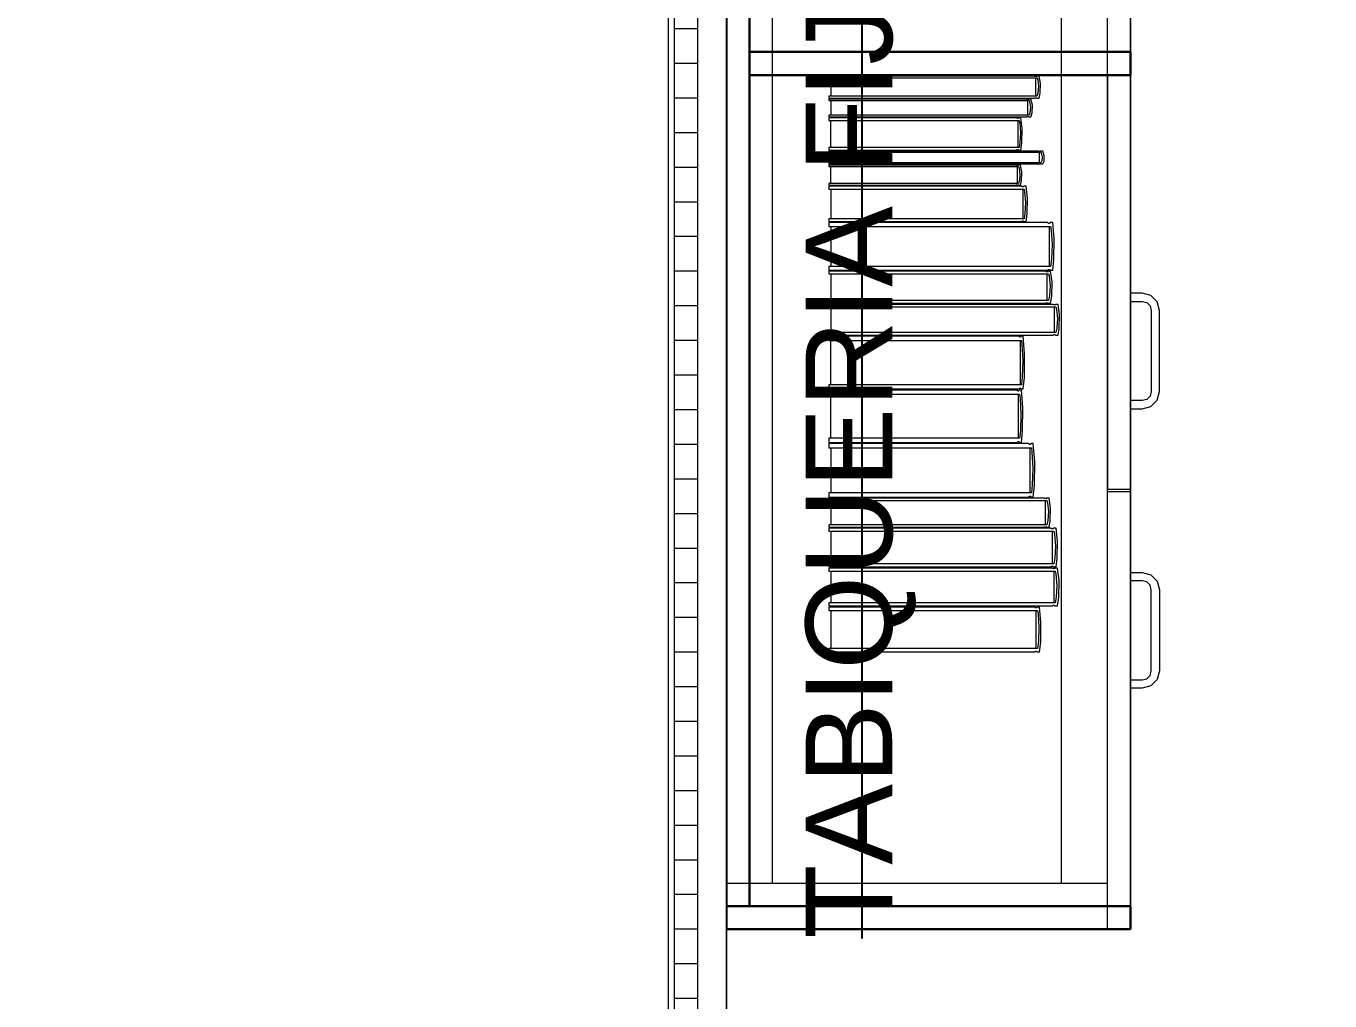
# Model space of a CAD drawing. Header units: inches. Extents: x -38 to 5698, y -33 to 92.
# Drawn here: x 316.664 to 317.793, y 32.158 to 33.002 of the extents above; entities that cross this region are included whole.
import ezdxf

# ---------------------------------------------------------------- set-up
doc = ezdxf.new("R2010")
doc.units = ezdxf.units.IN
doc.header["$MEASUREMENT"] = 0
doc.set_wipeout_variables(frame=1)
doc.linetypes.add('Wipeout_Contour', pattern=[1, 0, -1])
for name, color, linetype in [('02 _ ARQ _ ZON _ Espacio.3D', 7, 'Continuous'), ('Acabado - Muros', 7, 'Continuous'), ('Interior - Mobiliario', 7, 'Continuous'), ('Notas - Etiquetas', 251, 'Continuous')]:
    doc.layers.add(name, color=color, linetype=linetype)
doc.styles.add('Estilo_Generado_4', font='swisse.ttf')
doc.dimstyles.new('Estilo_Generado__8', dxfattribs={"dimtxt": 0.18, "dimasz": 0.0912, "dimexe": 0.18, "dimexo": 0.0625, "dimgap": 0, "dimtad": 0, "dimtih": 1, "dimtoh": 1, "dimdec": 4, "dimzin": 0, "dimdsep": 46, "dimcen": 0.09, "dimadec": 0, "dimazin": 0, "dimtfac": 1, "dimtdec": 4, "dimtmove": 0, "dimatfit": 3, "dimldrblk": 'ARROWHEAD_5', "dimfxl": 1, "dimtolj": 1, "dimtzin": 0, "dimarcsym": 0})

# ---------------------------------------------------------------- blocks, each defined once
blk = doc.blocks.new('ARROWHEAD_5')
at = {"linetype": 'Continuous', "lineweight": 0}
blk.add_hatch(color=0, dxfattribs=at).paths.add_polyline_path([(-1, 0.2679), (0, 0), (-1, -0.2679)])
at = {"color": 0, "linetype": 'Continuous', "lineweight": 0}
blk.add_line((0, 0), (-1, 0), dxfattribs=at)

msp = doc.modelspace()

# ---------------------------------------------------------------- linework, layer by layer
at = {"layer": '02 _ ARQ _ ZON _ Espacio.3D', "color": 254, "linetype": 'Continuous', "lineweight": 0, "flags": 128}
msp.add_lwpolyline([(307.57, 29.75), (307.57, 30.6), (308.07, 30.6), (308.07, 29.75), (314.5696, 29.75), (314.57, 30.6), (315.07, 30.6), (315.0696, 29.75), (317.22, 29.75), (317.22, 39.75), (315.8047, 39.75), (315.8036, 39.4), (315.07, 39.4), (315.07, 39), (314.57, 39), (314.57, 39.4), (310.7228, 39.4), (310.7234, 39.7505), (308.4643, 39.75), (308.47, 39.4), (308.07, 39.4), (308.07, 39), (307.57, 39), (307.57, 39.7505)], dxfattribs=at)
msp.add_lwpolyline([(322.07, 31), (322.07, 29.7), (328.07, 29.7), (328.07, 30.2), (328.57, 30.2), (328.57, 30.7), (328.92, 30.7), (328.92, 31.899), (330.2701, 31.899), (330.2701, 32.9963), (328.92, 32.9963), (328.9203, 36.3463), (321.57, 36.3463), (321.57, 39.4), (321.17, 39.4), (321.17, 39.75), (317.27, 39.75), (317.27, 29.75), (320.97, 29.75), (320.97, 30.2), (321.57, 30.2), (321.57, 31)], close=True, dxfattribs=at)
at = {"layer": 'Interior - Mobiliario', "color": 175, "linetype": 'Continuous', "lineweight": 13}
for p, q in [((317.29, 33.6997), (317.29, 32.2397)), ((317.6, 32.2397), (317.6, 33.6997)), ((317.5403, 32.95), (317.5398, 32.9441)), ((317.5418, 32.9439), (317.5421, 32.9524)), ((317.539, 32.9413), (317.3587, 32.9413)), ((317.3587, 32.9413), (317.3587, 32.9398)), ((317.3587, 32.9398), (317.5368, 32.9398)), ((317.53, 32.9388), (317.3587, 32.9388)), ((317.3587, 32.9388), (317.3587, 32.9376)), ((317.3587, 32.9376), (317.5321, 32.9376)), ((317.3604, 32.9376), (317.3604, 32.9249)), ((317.5301, 32.9387), (317.53, 32.9388)), ((317.5303, 32.9386), (317.5301, 32.9387)), ((317.5305, 32.9386), (317.5303, 32.9386)), ((317.5308, 32.9385), (317.5305, 32.9386)), ((317.531, 32.9385), (317.5308, 32.9385)), ((317.5313, 32.9385), (317.531, 32.9385)), ((317.5312, 32.9249), (317.5312, 32.9376)), ((317.5315, 32.9386), (317.5313, 32.9385)), ((317.5318, 32.9387), (317.5315, 32.9386)), ((317.5319, 32.9388), (317.5318, 32.9387)), ((317.5338, 32.9388), (317.5319, 32.9388)), ((317.5321, 32.9376), (317.5326, 32.9364)), ((317.535, 32.9337), (317.5338, 32.9388)), ((317.5368, 32.9398), (317.537, 32.9399)), ((317.537, 32.9399), (317.5372, 32.94)), ((317.5372, 32.94), (317.5375, 32.9401)), ((317.5375, 32.9401), (317.5377, 32.9401)), ((317.5377, 32.9401), (317.538, 32.9401)), ((317.538, 32.9401), (317.5383, 32.94)), ((317.5383, 32.94), (317.5385, 32.94)), ((317.5385, 32.94), (317.5388, 32.9398)), ((317.5388, 32.9398), (317.5389, 32.9398)), ((317.5389, 32.9398), (317.5408, 32.9398)), ((317.5398, 32.9441), (317.539, 32.9413)), ((317.5408, 32.9398), (317.5418, 32.9439)), ((317.5329, 32.9271), (317.5321, 32.9249)), ((317.5326, 32.9364), (317.5333, 32.9318)), ((317.5333, 32.9318), (317.5329, 32.9271)), ((317.5338, 32.9236), (317.5348, 32.927)), ((317.5348, 32.927), (317.535, 32.9337)), ((317.5321, 32.9249), (317.3587, 32.9249)), ((317.3587, 32.9249), (317.3587, 32.9236)), ((317.3587, 32.9236), (317.53, 32.9236)), ((317.5215, 32.9226), (317.3587, 32.9226)), ((317.3587, 32.9226), (317.3587, 32.9204)), ((317.3587, 32.9204), (317.5235, 32.9204)), ((317.3603, 32.9204), (317.3603, 32.897)), ((317.5216, 32.9225), (317.5215, 32.9226)), ((317.5218, 32.9224), (317.5216, 32.9225)), ((317.522, 32.9223), (317.5218, 32.9224)), ((317.5223, 32.9222), (317.522, 32.9223)), ((317.5225, 32.9222), (317.5223, 32.9222)), ((317.5227, 32.9222), (317.5225, 32.9222)), ((317.5226, 32.897), (317.5226, 32.9204)), ((317.523, 32.9223), (317.5227, 32.9222)), ((317.5232, 32.9225), (317.523, 32.9223)), ((317.5233, 32.9226), (317.5232, 32.9225)), ((317.5251, 32.9226), (317.5233, 32.9226)), ((317.5235, 32.9204), (317.524, 32.9183)), ((317.524, 32.9183), (317.5247, 32.9098)), ((317.5263, 32.9133), (317.5251, 32.9226)), ((317.53, 32.9236), (317.5301, 32.9237)), ((317.5301, 32.9237), (317.5303, 32.9238)), ((317.5303, 32.9238), (317.5306, 32.9239)), ((317.5306, 32.9239), (317.5308, 32.9239)), ((317.5308, 32.9239), (317.5311, 32.9239)), ((317.5311, 32.9239), (317.5314, 32.9239)), ((317.5314, 32.9239), (317.5316, 32.9238)), ((317.5316, 32.9238), (317.5318, 32.9237)), ((317.5318, 32.9237), (317.5319, 32.9236)), ((317.5319, 32.9236), (317.5338, 32.9236)), ((317.5247, 32.9098), (317.5242, 32.9012)), ((317.526, 32.9009), (317.5263, 32.9133)), ((317.5235, 32.897), (317.3587, 32.897)), ((317.3587, 32.897), (317.3587, 32.8948)), ((317.3587, 32.8948), (317.5215, 32.8948)), ((317.54, 32.8938), (317.3587, 32.8938)), ((317.3587, 32.8938), (317.3587, 32.8929)), ((317.3587, 32.8929), (317.5422, 32.8929)), ((317.3605, 32.8929), (317.3605, 32.8836)), ((317.5215, 32.8948), (317.5216, 32.8949)), ((317.5216, 32.8949), (317.5218, 32.8951)), ((317.5218, 32.8951), (317.5221, 32.8952)), ((317.5221, 32.8952), (317.5223, 32.8952)), ((317.5223, 32.8952), (317.5226, 32.8952)), ((317.5226, 32.8952), (317.5228, 32.8952)), ((317.5228, 32.8952), (317.523, 32.895)), ((317.523, 32.895), (317.5232, 32.8949)), ((317.5232, 32.8949), (317.5233, 32.8948)), ((317.5233, 32.8948), (317.5251, 32.8948)), ((317.5242, 32.9012), (317.5235, 32.897)), ((317.5251, 32.8948), (317.526, 32.9009)), ((317.5401, 32.8937), (317.54, 32.8938)), ((317.5403, 32.8937), (317.5401, 32.8937)), ((317.5406, 32.8936), (317.5403, 32.8937)), ((317.5408, 32.8936), (317.5406, 32.8936)), ((317.5411, 32.8936), (317.5408, 32.8936)), ((317.5414, 32.8936), (317.5411, 32.8936)), ((317.5413, 32.8836), (317.5413, 32.8929)), ((317.5416, 32.8936), (317.5414, 32.8936)), ((317.5419, 32.8937), (317.5416, 32.8936)), ((317.542, 32.8938), (317.5419, 32.8937)), ((317.5441, 32.8938), (317.542, 32.8938)), ((317.5422, 32.8929), (317.5427, 32.8921)), ((317.5427, 32.8921), (317.5435, 32.8887)), ((317.5453, 32.8901), (317.5441, 32.8938)), ((317.5422, 32.8836), (317.3587, 32.8836)), ((317.3587, 32.8836), (317.3587, 32.8828)), ((317.3587, 32.8828), (317.54, 32.8828)), ((317.521, 32.8818), (317.3587, 32.8818)), ((317.3587, 32.8818), (317.3587, 32.8804)), ((317.5211, 32.8817), (317.521, 32.8818)), ((317.5213, 32.8816), (317.5211, 32.8817)), ((317.5216, 32.8815), (317.5213, 32.8816)), ((317.5218, 32.8815), (317.5216, 32.8815)), ((317.522, 32.8815), (317.5218, 32.8815)), ((317.5223, 32.8815), (317.522, 32.8815)), ((317.5225, 32.8816), (317.5223, 32.8815)), ((317.5227, 32.8817), (317.5225, 32.8816)), ((317.5229, 32.8818), (317.5227, 32.8817)), ((317.5247, 32.8818), (317.5229, 32.8818)), ((317.5258, 32.876), (317.5247, 32.8818)), ((317.54, 32.8828), (317.5401, 32.8828)), ((317.5401, 32.8828), (317.5404, 32.8829)), ((317.5404, 32.8829), (317.5406, 32.8829)), ((317.5406, 32.8829), (317.5409, 32.8829)), ((317.5409, 32.8829), (317.5412, 32.8829)), ((317.5412, 32.8829), (317.5414, 32.8829)), ((317.5414, 32.8829), (317.5417, 32.8829)), ((317.5417, 32.8829), (317.5419, 32.8828)), ((317.5419, 32.8828), (317.542, 32.8828)), ((317.542, 32.8828), (317.5441, 32.8828)), ((317.5431, 32.8853), (317.5422, 32.8836)), ((317.5435, 32.8887), (317.5431, 32.8853)), ((317.5441, 32.8828), (317.5451, 32.8852)), ((317.5451, 32.8852), (317.5453, 32.8901)), ((317.3587, 32.8804), (317.523, 32.8804)), ((317.3603, 32.8804), (317.3603, 32.8658)), ((317.5222, 32.8658), (317.5222, 32.8804)), ((317.523, 32.8804), (317.5235, 32.879)), ((317.5235, 32.879), (317.5242, 32.8737)), ((317.5242, 32.8737), (317.5238, 32.8684)), ((317.5256, 32.8682), (317.5258, 32.876)), ((317.523, 32.8658), (317.3587, 32.8658)), ((317.3587, 32.8658), (317.3587, 32.8644)), ((317.3587, 32.8644), (317.521, 32.8644)), ((317.5258, 32.8634), (317.3587, 32.8634)), ((317.3587, 32.8634), (317.3587, 32.861)), ((317.3587, 32.861), (317.5278, 32.861)), ((317.3604, 32.861), (317.3604, 32.8353)), ((317.521, 32.8644), (317.5212, 32.8645)), ((317.5212, 32.8645), (317.5214, 32.8646)), ((317.5214, 32.8646), (317.5216, 32.8647)), ((317.5216, 32.8647), (317.5219, 32.8647)), ((317.5219, 32.8647), (317.5221, 32.8647)), ((317.5221, 32.8647), (317.5223, 32.8646)), ((317.5223, 32.8646), (317.5226, 32.8646)), ((317.5226, 32.8646), (317.5228, 32.8645)), ((317.5228, 32.8645), (317.5229, 32.8644)), ((317.5229, 32.8644), (317.5247, 32.8644)), ((317.5238, 32.8684), (317.523, 32.8658)), ((317.5247, 32.8644), (317.5256, 32.8682)), ((317.5259, 32.8633), (317.5258, 32.8634)), ((317.5261, 32.8631), (317.5259, 32.8633)), ((317.5263, 32.863), (317.5261, 32.8631)), ((317.5266, 32.8629), (317.5263, 32.863)), ((317.5268, 32.8629), (317.5266, 32.8629)), ((317.5271, 32.8629), (317.5268, 32.8629)), ((317.527, 32.8353), (317.527, 32.861)), ((317.5273, 32.8631), (317.5271, 32.8629)), ((317.5275, 32.8632), (317.5273, 32.8631)), ((317.5277, 32.8634), (317.5275, 32.8632)), ((317.5295, 32.8634), (317.5277, 32.8634)), ((317.5278, 32.861), (317.5283, 32.8586)), ((317.5283, 32.8586), (317.5291, 32.8493)), ((317.5307, 32.8532), (317.5295, 32.8634)), ((317.5291, 32.8493), (317.5286, 32.8399)), ((317.5305, 32.8396), (317.5307, 32.8532)), ((317.5286, 32.8399), (317.5278, 32.8353)), ((317.5295, 32.8329), (317.5305, 32.8396)), ((317.5278, 32.8353), (317.3587, 32.8353)), ((317.3587, 32.8353), (317.3587, 32.8329)), ((317.3587, 32.8329), (317.5258, 32.8329)), ((317.5484, 32.8319), (317.3587, 32.8319)), ((317.3587, 32.8319), (317.3587, 32.8286)), ((317.3587, 32.8286), (317.5507, 32.8286)), ((317.3606, 32.8286), (317.3606, 32.794)), ((317.5258, 32.8329), (317.5259, 32.833)), ((317.5259, 32.833), (317.5262, 32.8332)), ((317.5262, 32.8332), (317.5264, 32.8333)), ((317.5264, 32.8333), (317.5266, 32.8334)), ((317.5266, 32.8334), (317.5269, 32.8334)), ((317.5269, 32.8334), (317.5271, 32.8333)), ((317.5271, 32.8333), (317.5274, 32.8332)), ((317.5274, 32.8332), (317.5276, 32.833)), ((317.5276, 32.833), (317.5277, 32.8329)), ((317.5277, 32.8329), (317.5295, 32.8329)), ((317.5485, 32.8317), (317.5484, 32.8319)), ((317.5487, 32.8315), (317.5485, 32.8317)), ((317.549, 32.8313), (317.5487, 32.8315)), ((317.5493, 32.8312), (317.549, 32.8313)), ((317.5496, 32.8312), (317.5493, 32.8312)), ((317.5499, 32.8313), (317.5496, 32.8312)), ((317.5497, 32.794), (317.5497, 32.8286)), ((317.5501, 32.8314), (317.5499, 32.8313)), ((317.5504, 32.8317), (317.5501, 32.8314)), ((317.5505, 32.8319), (317.5504, 32.8317)), ((317.5527, 32.8319), (317.5505, 32.8319)), ((317.5507, 32.8286), (317.5513, 32.8255)), ((317.5513, 32.8255), (317.5521, 32.8129)), ((317.554, 32.8182), (317.5527, 32.8319)), ((317.5537, 32.7998), (317.554, 32.8182)), ((317.5521, 32.8129), (317.5516, 32.8002)), ((317.5507, 32.794), (317.3587, 32.794)), ((317.3587, 32.794), (317.3587, 32.7907)), ((317.3587, 32.7907), (317.5484, 32.7907)), ((317.5484, 32.7907), (317.5486, 32.791)), ((317.5486, 32.791), (317.5488, 32.7912)), ((317.5488, 32.7912), (317.5491, 32.7914)), ((317.5491, 32.7914), (317.5494, 32.7914)), ((317.5494, 32.7914), (317.5496, 32.7914)), ((317.5496, 32.7914), (317.5499, 32.7913)), ((317.5499, 32.7913), (317.5502, 32.7912)), ((317.5502, 32.7912), (317.5504, 32.7909)), ((317.5504, 32.7909), (317.5505, 32.7907)), ((317.5505, 32.7907), (317.5527, 32.7907)), ((317.5516, 32.8002), (317.5507, 32.794)), ((317.5527, 32.7907), (317.5537, 32.7998)), ((317.5466, 32.7897), (317.3587, 32.7897)), ((317.3587, 32.7897), (317.3587, 32.7875)), ((317.3587, 32.7875), (317.5489, 32.7875)), ((317.3606, 32.7875), (317.3606, 32.7643)), ((317.5467, 32.7896), (317.5466, 32.7897)), ((317.5469, 32.7895), (317.5467, 32.7896)), ((317.5472, 32.7894), (317.5469, 32.7895)), ((317.5475, 32.7893), (317.5472, 32.7894)), ((317.5478, 32.7893), (317.5475, 32.7893)), ((317.548, 32.7893), (317.5478, 32.7893)), ((317.5479, 32.7643), (317.5479, 32.7875)), ((317.5483, 32.7894), (317.548, 32.7893)), ((317.5486, 32.7896), (317.5483, 32.7894)), ((317.5487, 32.7897), (317.5486, 32.7896)), ((317.5508, 32.7897), (317.5487, 32.7897)), ((317.5489, 32.7875), (317.5495, 32.7854)), ((317.5495, 32.7854), (317.5503, 32.777)), ((317.5521, 32.7805), (317.5508, 32.7897)), ((317.5519, 32.7681), (317.5521, 32.7805)), ((317.5498, 32.7684), (317.5489, 32.7643)), ((317.5503, 32.777), (317.5498, 32.7684)), ((317.5508, 32.7621), (317.5519, 32.7681)), ((317.63, 32.7707), (317.62, 32.7707)), ((317.62, 32.7707), (317.62, 32.7637)), ((317.6375, 32.7687), (317.63, 32.7707)), ((317.643, 32.7632), (317.6375, 32.7687)), ((317.5489, 32.7643), (317.3587, 32.7643)), ((317.3587, 32.7643), (317.3587, 32.7621)), ((317.3587, 32.7621), (317.5466, 32.7621)), ((317.5529, 32.7611), (317.3587, 32.7611)), ((317.3587, 32.7611), (317.3587, 32.759)), ((317.3587, 32.759), (317.5552, 32.759)), ((317.3606, 32.759), (317.3606, 32.7366)), ((317.5466, 32.7621), (317.5468, 32.7622)), ((317.5468, 32.7622), (317.547, 32.7624)), ((317.547, 32.7624), (317.5473, 32.7625)), ((317.5473, 32.7625), (317.5475, 32.7625)), ((317.5475, 32.7625), (317.5478, 32.7625)), ((317.5478, 32.7625), (317.5481, 32.7625)), ((317.5481, 32.7625), (317.5484, 32.7624)), ((317.5484, 32.7624), (317.5486, 32.7622)), ((317.5486, 32.7622), (317.5487, 32.7621)), ((317.5487, 32.7621), (317.5508, 32.7621)), ((317.553, 32.761), (317.5529, 32.7611)), ((317.5532, 32.7608), (317.553, 32.761)), ((317.5535, 32.7607), (317.5532, 32.7608)), ((317.5538, 32.7606), (317.5535, 32.7607)), ((317.5541, 32.7606), (317.5538, 32.7606)), ((317.5544, 32.7607), (317.5541, 32.7606)), ((317.5542, 32.7366), (317.5542, 32.759)), ((317.5546, 32.7608), (317.5544, 32.7607)), ((317.5549, 32.7609), (317.5546, 32.7608)), ((317.5551, 32.7611), (317.5549, 32.7609)), ((317.5572, 32.7611), (317.5551, 32.7611)), ((317.5552, 32.759), (317.5558, 32.7569)), ((317.5558, 32.7569), (317.5567, 32.7488)), ((317.5586, 32.7522), (317.5572, 32.7611)), ((317.62, 32.7637), (317.63, 32.7637)), ((317.63, 32.7637), (317.634, 32.7626)), ((317.634, 32.7626), (317.6369, 32.7597)), ((317.6369, 32.7597), (317.638, 32.7557)), ((317.645, 32.7557), (317.643, 32.7632)), ((317.5567, 32.7488), (317.5562, 32.7406)), ((317.5583, 32.7403), (317.5586, 32.7522)), ((317.638, 32.7557), (317.638, 32.6857)), ((317.645, 32.6857), (317.645, 32.7557)), ((317.5552, 32.7366), (317.3587, 32.7366)), ((317.3587, 32.7366), (317.3587, 32.7345)), ((317.3587, 32.7345), (317.5529, 32.7345)), ((317.5529, 32.7345), (317.553, 32.7347)), ((317.553, 32.7347), (317.5533, 32.7348)), ((317.5533, 32.7348), (317.5536, 32.7349)), ((317.5536, 32.7349), (317.5539, 32.735)), ((317.5539, 32.735), (317.5541, 32.7349)), ((317.5541, 32.7349), (317.5544, 32.7349)), ((317.5544, 32.7349), (317.5547, 32.7348)), ((317.5547, 32.7348), (317.555, 32.7346)), ((317.555, 32.7346), (317.5551, 32.7345)), ((317.5551, 32.7345), (317.5572, 32.7345)), ((317.5562, 32.7406), (317.5552, 32.7366)), ((317.5572, 32.7345), (317.5583, 32.7403)), ((317.5234, 32.7335), (317.3587, 32.7335)), ((317.3587, 32.7335), (317.3587, 32.7299)), ((317.3587, 32.7299), (317.5255, 32.7299)), ((317.3603, 32.7299), (317.3603, 32.6914)), ((317.5235, 32.7333), (317.5234, 32.7335)), ((317.5238, 32.7331), (317.5235, 32.7333)), ((317.524, 32.7329), (317.5238, 32.7331)), ((317.5242, 32.7328), (317.524, 32.7329)), ((317.5245, 32.7327), (317.5242, 32.7328)), ((317.5247, 32.7328), (317.5245, 32.7327)), ((317.5246, 32.6914), (317.5246, 32.7299)), ((317.525, 32.733), (317.5247, 32.7328)), ((317.5252, 32.7333), (317.525, 32.733)), ((317.5253, 32.7335), (317.5252, 32.7333)), ((317.5271, 32.7335), (317.5253, 32.7335)), ((317.5255, 32.7299), (317.526, 32.7264)), ((317.526, 32.7264), (317.5267, 32.7124)), ((317.5283, 32.7183), (317.5271, 32.7335)), ((317.5267, 32.7124), (317.5262, 32.6983)), ((317.5281, 32.6978), (317.5283, 32.7183)), ((317.5255, 32.6914), (317.3587, 32.6914)), ((317.3587, 32.6914), (317.3587, 32.6878)), ((317.5262, 32.6983), (317.5255, 32.6914)), ((317.5271, 32.6878), (317.5281, 32.6978)), ((317.3587, 32.6878), (317.5234, 32.6878)), ((317.5219, 32.6868), (317.3587, 32.6868)), ((317.3587, 32.6868), (317.3587, 32.6832)), ((317.3587, 32.6832), (317.5239, 32.6832)), ((317.3603, 32.6832), (317.3603, 32.6451)), ((317.522, 32.6866), (317.5219, 32.6868)), ((317.5222, 32.6863), (317.522, 32.6866)), ((317.5224, 32.6861), (317.5222, 32.6863)), ((317.5227, 32.686), (317.5224, 32.6861)), ((317.5229, 32.686), (317.5227, 32.686)), ((317.5232, 32.6861), (317.5229, 32.686)), ((317.5231, 32.6451), (317.5231, 32.6832)), ((317.5234, 32.6863), (317.5232, 32.6861)), ((317.5234, 32.6878), (317.5236, 32.688)), ((317.5236, 32.6865), (317.5234, 32.6863)), ((317.5236, 32.688), (317.5238, 32.6883)), ((317.5238, 32.6868), (317.5236, 32.6865)), ((317.5238, 32.6883), (317.524, 32.6885)), ((317.5256, 32.6868), (317.5238, 32.6868)), ((317.5239, 32.6832), (317.5244, 32.6797)), ((317.524, 32.6885), (317.5243, 32.6885)), ((317.5243, 32.6885), (317.5245, 32.6885)), ((317.5244, 32.6797), (317.5251, 32.6658)), ((317.5245, 32.6885), (317.5248, 32.6884)), ((317.5248, 32.6884), (317.525, 32.6882)), ((317.525, 32.6882), (317.5252, 32.688)), ((317.5252, 32.688), (317.5253, 32.6878)), ((317.5253, 32.6878), (317.5271, 32.6878)), ((317.5267, 32.6717), (317.5256, 32.6868)), ((317.62, 32.6777), (317.62, 32.6707)), ((317.63, 32.6777), (317.62, 32.6777)), ((317.634, 32.6788), (317.63, 32.6777)), ((317.6369, 32.6817), (317.634, 32.6788)), ((317.638, 32.6857), (317.6369, 32.6817)), ((317.6375, 32.6727), (317.643, 32.6782)), ((317.643, 32.6782), (317.645, 32.6857)), ((317.5265, 32.6514), (317.5267, 32.6717)), ((317.62, 32.6707), (317.63, 32.6707)), ((317.63, 32.6707), (317.6375, 32.6727)), ((317.5251, 32.6658), (317.5247, 32.6519)), ((317.5239, 32.6451), (317.3587, 32.6451)), ((317.3587, 32.6451), (317.3587, 32.6415)), ((317.5247, 32.6519), (317.5239, 32.6451)), ((317.5256, 32.6415), (317.5265, 32.6514)), ((317.3587, 32.6415), (317.5219, 32.6415)), ((317.532, 32.6405), (317.3587, 32.6405)), ((317.3587, 32.6405), (317.3587, 32.6368)), ((317.3587, 32.6368), (317.5341, 32.6368)), ((317.3604, 32.6368), (317.3604, 32.5979)), ((317.5219, 32.6415), (317.522, 32.6417)), ((317.522, 32.6417), (317.5223, 32.642)), ((317.5223, 32.642), (317.5225, 32.6422)), ((317.5225, 32.6422), (317.5227, 32.6423)), ((317.5227, 32.6423), (317.523, 32.6422)), ((317.523, 32.6422), (317.5232, 32.6421)), ((317.5232, 32.6421), (317.5235, 32.6419)), ((317.5235, 32.6419), (317.5237, 32.6417)), ((317.5237, 32.6417), (317.5238, 32.6415)), ((317.5238, 32.6415), (317.5256, 32.6415)), ((317.5321, 32.6403), (317.532, 32.6405)), ((317.5323, 32.64), (317.5321, 32.6403)), ((317.5325, 32.6398), (317.5323, 32.64)), ((317.5328, 32.6397), (317.5325, 32.6398)), ((317.533, 32.6397), (317.5328, 32.6397)), ((317.5333, 32.6398), (317.533, 32.6397)), ((317.5332, 32.5979), (317.5332, 32.6368)), ((317.5335, 32.64), (317.5333, 32.6398)), ((317.5338, 32.6402), (317.5335, 32.64)), ((317.5339, 32.6405), (317.5338, 32.6402)), ((317.5358, 32.6405), (317.5339, 32.6405)), ((317.5341, 32.6368), (317.5346, 32.6333)), ((317.5346, 32.6333), (317.5353, 32.6191)), ((317.537, 32.6251), (317.5358, 32.6405)), ((317.5368, 32.6043), (317.537, 32.6251)), ((317.5353, 32.6191), (317.5349, 32.6048)), ((317.5349, 32.6048), (317.5341, 32.5979)), ((317.5358, 32.5942), (317.5368, 32.6043)), ((317.62, 32.6007), (317.6, 32.6007)), ((317.62, 32.5987), (317.6, 32.5987)), ((317.5341, 32.5979), (317.3587, 32.5979)), ((317.3587, 32.5979), (317.3587, 32.5942)), ((317.3587, 32.5942), (317.532, 32.5942)), ((317.5452, 32.5932), (317.3587, 32.5932)), ((317.3587, 32.5932), (317.3587, 32.5912)), ((317.3587, 32.5912), (317.5475, 32.5912)), ((317.3606, 32.5912), (317.3606, 32.5701)), ((317.532, 32.5942), (317.5321, 32.5944)), ((317.5321, 32.5944), (317.5323, 32.5947)), ((317.5323, 32.5947), (317.5326, 32.5949)), ((317.5326, 32.5949), (317.5328, 32.595)), ((317.5328, 32.595), (317.5331, 32.595)), ((317.5331, 32.595), (317.5334, 32.5948)), ((317.5334, 32.5948), (317.5336, 32.5947)), ((317.5336, 32.5947), (317.5338, 32.5944)), ((317.5338, 32.5944), (317.5339, 32.5942)), ((317.5339, 32.5942), (317.5358, 32.5942)), ((317.5453, 32.5931), (317.5452, 32.5932)), ((317.5456, 32.5929), (317.5453, 32.5931)), ((317.5458, 32.5928), (317.5456, 32.5929)), ((317.5461, 32.5928), (317.5458, 32.5928)), ((317.5464, 32.5928), (317.5461, 32.5928)), ((317.5467, 32.5928), (317.5464, 32.5928)), ((317.5465, 32.5701), (317.5465, 32.5912)), ((317.5469, 32.5929), (317.5467, 32.5928)), ((317.5472, 32.5931), (317.5469, 32.5929)), ((317.5473, 32.5932), (317.5472, 32.5931)), ((317.5494, 32.5932), (317.5473, 32.5932)), ((317.5475, 32.5912), (317.5481, 32.5893)), ((317.5481, 32.5893), (317.5489, 32.5816)), ((317.5507, 32.5848), (317.5494, 32.5932)), ((317.5489, 32.5816), (317.5484, 32.5739)), ((317.5505, 32.5736), (317.5507, 32.5848)), ((317.5475, 32.5701), (317.3587, 32.5701)), ((317.3587, 32.5701), (317.3587, 32.5681)), ((317.3587, 32.5681), (317.5452, 32.5681)), ((317.5511, 32.5671), (317.3587, 32.5671)), ((317.3587, 32.5671), (317.3587, 32.5645)), ((317.5452, 32.5681), (317.5454, 32.5683)), ((317.5454, 32.5683), (317.5456, 32.5684)), ((317.5456, 32.5684), (317.5459, 32.5685)), ((317.5459, 32.5685), (317.5462, 32.5685)), ((317.5462, 32.5685), (317.5465, 32.5685)), ((317.5465, 32.5685), (317.5467, 32.5685)), ((317.5467, 32.5685), (317.547, 32.5684)), ((317.547, 32.5684), (317.5472, 32.5682)), ((317.5472, 32.5682), (317.5473, 32.5681)), ((317.5473, 32.5681), (317.5494, 32.5681)), ((317.5484, 32.5739), (317.5475, 32.5701)), ((317.5494, 32.5681), (317.5505, 32.5736)), ((317.5512, 32.567), (317.5511, 32.5671)), ((317.5515, 32.5668), (317.5512, 32.567)), ((317.5518, 32.5667), (317.5515, 32.5668)), ((317.552, 32.5666), (317.5518, 32.5667)), ((317.5523, 32.5666), (317.552, 32.5666)), ((317.5526, 32.5666), (317.5523, 32.5666)), ((317.5529, 32.5668), (317.5526, 32.5666)), ((317.5532, 32.567), (317.5529, 32.5668)), ((317.5533, 32.5671), (317.5532, 32.567)), ((317.5555, 32.5671), (317.5533, 32.5671)), ((317.5568, 32.556), (317.5555, 32.5671)), ((317.3587, 32.5645), (317.5535, 32.5645)), ((317.3606, 32.5645), (317.3606, 32.5364)), ((317.5525, 32.5364), (317.5525, 32.5645)), ((317.5535, 32.5645), (317.5541, 32.5619)), ((317.5541, 32.5619), (317.5549, 32.5517)), ((317.5565, 32.5411), (317.5568, 32.556)), ((317.5549, 32.5517), (317.5544, 32.5414)), ((317.5535, 32.5364), (317.3587, 32.5364)), ((317.3587, 32.5364), (317.3587, 32.5337)), ((317.3587, 32.5337), (317.5511, 32.5337)), ((317.5524, 32.5327), (317.3587, 32.5327)), ((317.3587, 32.5327), (317.3587, 32.5301)), ((317.5511, 32.5337), (317.5513, 32.5339)), ((317.5513, 32.5339), (317.5516, 32.5341)), ((317.5516, 32.5341), (317.5518, 32.5342)), ((317.5518, 32.5342), (317.5521, 32.5343)), ((317.5521, 32.5343), (317.5524, 32.5343)), ((317.5524, 32.5343), (317.5527, 32.5342)), ((317.5525, 32.5326), (317.5524, 32.5327)), ((317.5528, 32.5324), (317.5525, 32.5326)), ((317.5527, 32.5342), (317.553, 32.5341)), ((317.553, 32.5323), (317.5528, 32.5324)), ((317.553, 32.5341), (317.5532, 32.5339)), ((317.5533, 32.5322), (317.553, 32.5323)), ((317.5532, 32.5339), (317.5533, 32.5337)), ((317.5533, 32.5337), (317.5555, 32.5337)), ((317.5536, 32.5322), (317.5533, 32.5322)), ((317.5544, 32.5414), (317.5535, 32.5364)), ((317.5539, 32.5322), (317.5536, 32.5322)), ((317.5542, 32.5324), (317.5539, 32.5322)), ((317.5544, 32.5326), (317.5542, 32.5324)), ((317.5546, 32.5327), (317.5544, 32.5326)), ((317.5568, 32.5327), (317.5546, 32.5327)), ((317.5555, 32.5337), (317.5565, 32.5411)), ((317.5581, 32.5218), (317.5568, 32.5327)), ((317.3587, 32.5301), (317.5548, 32.5301)), ((317.3606, 32.5301), (317.3606, 32.5025)), ((317.5538, 32.5025), (317.5538, 32.5301)), ((317.5548, 32.5301), (317.5554, 32.5276)), ((317.5554, 32.5276), (317.5562, 32.5175)), ((317.5578, 32.5071), (317.5581, 32.5218)), ((317.62, 32.5287), (317.63, 32.5287)), ((317.62, 32.5217), (317.62, 32.5287)), ((317.63, 32.5217), (317.62, 32.5217)), ((317.63, 32.5287), (317.6375, 32.5267)), ((317.634, 32.5206), (317.63, 32.5217)), ((317.6369, 32.5177), (317.634, 32.5206)), ((317.6375, 32.5267), (317.643, 32.5212)), ((317.643, 32.5212), (317.645, 32.5137)), ((317.5562, 32.5175), (317.5557, 32.5074)), ((317.638, 32.5137), (317.6369, 32.5177)), ((317.638, 32.4437), (317.638, 32.5137)), ((317.645, 32.5137), (317.645, 32.4437)), ((317.5548, 32.5025), (317.3587, 32.5025)), ((317.3587, 32.5025), (317.3587, 32.4999)), ((317.3587, 32.4999), (317.5524, 32.4999)), ((317.5372, 32.4989), (317.3587, 32.4989)), ((317.3587, 32.4989), (317.3587, 32.4958)), ((317.5373, 32.4987), (317.5372, 32.4989)), ((317.5375, 32.4985), (317.5373, 32.4987)), ((317.5378, 32.4983), (317.5375, 32.4985)), ((317.538, 32.4982), (317.5378, 32.4983)), ((317.5383, 32.4982), (317.538, 32.4982)), ((317.5386, 32.4983), (317.5383, 32.4982)), ((317.5388, 32.4984), (317.5386, 32.4983)), ((317.539, 32.4987), (317.5388, 32.4984)), ((317.5392, 32.4989), (317.539, 32.4987)), ((317.5412, 32.4989), (317.5392, 32.4989)), ((317.5424, 32.4859), (317.5412, 32.4989)), ((317.5524, 32.4999), (317.5526, 32.5)), ((317.5526, 32.5), (317.5528, 32.5002)), ((317.5528, 32.5002), (317.5531, 32.5004)), ((317.5531, 32.5004), (317.5534, 32.5004)), ((317.5534, 32.5004), (317.5537, 32.5004)), ((317.5537, 32.5004), (317.554, 32.5003)), ((317.554, 32.5003), (317.5542, 32.5002)), ((317.5542, 32.5002), (317.5545, 32.5)), ((317.5545, 32.5), (317.5546, 32.4999)), ((317.5546, 32.4999), (317.5568, 32.4999)), ((317.5557, 32.5074), (317.5548, 32.5025)), ((317.5568, 32.4999), (317.5578, 32.5071)), ((317.3587, 32.4958), (317.5394, 32.4958)), ((317.3605, 32.4958), (317.3605, 32.4631)), ((317.5384, 32.4631), (317.5384, 32.4958)), ((317.5394, 32.4958), (317.5399, 32.4928)), ((317.5399, 32.4928), (317.5407, 32.4809)), ((317.5422, 32.4685), (317.5424, 32.4859)), ((317.5407, 32.4809), (317.5402, 32.4689)), ((317.5394, 32.4631), (317.3587, 32.4631)), ((317.3587, 32.4631), (317.3587, 32.46)), ((317.5402, 32.4689), (317.5394, 32.4631)), ((317.5412, 32.46), (317.5422, 32.4685)), ((317.3587, 32.46), (317.5372, 32.46)), ((317.5372, 32.46), (317.5373, 32.4602)), ((317.5373, 32.4602), (317.5376, 32.4604)), ((317.5376, 32.4604), (317.5378, 32.4606)), ((317.5378, 32.4606), (317.5381, 32.4606)), ((317.5381, 32.4606), (317.5384, 32.4606)), ((317.5384, 32.4606), (317.5386, 32.4605)), ((317.5386, 32.4605), (317.5389, 32.4604)), ((317.5389, 32.4604), (317.5391, 32.4601)), ((317.5391, 32.4601), (317.5392, 32.46)), ((317.5392, 32.46), (317.5412, 32.46)), ((317.6369, 32.4397), (317.638, 32.4437)), ((317.645, 32.4437), (317.643, 32.4362)), ((317.62, 32.4357), (317.63, 32.4357)), ((317.62, 32.4287), (317.62, 32.4357)), ((317.63, 32.4357), (317.634, 32.4368)), ((317.6375, 32.4307), (317.63, 32.4287)), ((317.634, 32.4368), (317.6369, 32.4397)), ((317.643, 32.4362), (317.6375, 32.4307)), ((317.63, 32.4287), (317.62, 32.4287)), ((317.31, 32.2597), (317.56, 32.2597)), ((317.56, 32.2597), (317.6, 32.2597)), ((317.29, 32.2397), (317.6, 32.2397))]:
    msp.add_line(p, q, dxfattribs=at)

# ---------------------------------------------------------------- next in the draw order: wipeouts: each hides what was drawn before it
at = {"color": 254, "linetype": 'Wipeout_Contour', "lineweight": 0, "ltscale": 9809.414858}
msp.add_wipeout([(317.62, 32.9597), (317.62, 32.9797), (317.29, 32.9797), (317.29, 32.9597)], dxfattribs=at).dxf.layer = 'Interior - Mobiliario'

# ---------------------------------------------------------------- next in the draw order: linework, layer by layer
at = {"layer": 'Interior - Mobiliario', "color": 175, "linetype": 'Continuous', "lineweight": 13}
for p, q in [((317.31, 32.2597), (317.31, 33.6797)), ((317.56, 33.6797), (317.56, 32.2597)), ((317.6, 32.2597), (317.6, 33.6797)), ((317.6, 32.9797), (317.6, 33.3387)), ((317.62, 32.9797), (317.62, 33.3387)), ((317.29, 32.9797), (317.29, 32.9597)), ((317.62, 32.9797), (317.29, 32.9797)), ((317.62, 32.9797), (317.6, 32.9797)), ((317.62, 32.9597), (317.62, 32.9797)), ((317.62, 32.9597), (317.62, 32.9797)), ((317.29, 32.9597), (317.62, 32.9597)), ((317.6, 32.9597), (317.6, 32.6007)), ((317.62, 32.9597), (317.6, 32.9597)), ((317.62, 32.9597), (317.62, 32.6007)), ((317.5368, 32.9587), (317.3587, 32.9587)), ((317.3587, 32.9587), (317.3587, 32.9572)), ((317.3587, 32.9572), (317.539, 32.9572)), ((317.3605, 32.9572), (317.3605, 32.9413)), ((317.5369, 32.9586), (317.5368, 32.9587)), ((317.5372, 32.9585), (317.5369, 32.9586)), ((317.5374, 32.9585), (317.5372, 32.9585)), ((317.5377, 32.9584), (317.5374, 32.9585)), ((317.5379, 32.9584), (317.5377, 32.9584)), ((317.5382, 32.9584), (317.5379, 32.9584)), ((317.5381, 32.9413), (317.5381, 32.9572)), ((317.5385, 32.9585), (317.5382, 32.9584)), ((317.5387, 32.9586), (317.5385, 32.9585)), ((317.5389, 32.9587), (317.5387, 32.9586)), ((317.5408, 32.9587), (317.5389, 32.9587)), ((317.539, 32.9572), (317.5396, 32.9558)), ((317.5396, 32.9558), (317.5403, 32.95)), ((317.5421, 32.9524), (317.5408, 32.9587))]:
    msp.add_line(p, q, dxfattribs=at)
at = {"layer": 'Interior - Mobiliario', "color": 175, "linetype": 'Continuous', "lineweight": 30}
for p, q in [((317.62, 32.9797), (317.29, 32.9797)), ((317.29, 32.9797), (317.29, 32.9597)), ((317.62, 32.9797), (317.62, 32.9597)), ((317.62, 32.9597), (317.29, 32.9597))]:
    msp.add_line(p, q, dxfattribs=at)

# ---------------------------------------------------------------- next in the draw order: wipeouts: each hides what was drawn before it
at = {"color": 254, "linetype": 'Wipeout_Contour', "lineweight": 0, "ltscale": 9808.715349}
msp.add_wipeout([(317.29, 32.2397), (317.29, 33.6997), (317.27, 33.6997), (317.27, 32.2397)], dxfattribs=at).dxf.layer = 'Interior - Mobiliario'

# ---------------------------------------------------------------- next in the draw order: linework, layer by layer
at = {"layer": 'Interior - Mobiliario', "color": 175, "linetype": 'Continuous', "lineweight": 30}
for p, q in [((317.27, 33.6997), (317.27, 32.2397)), ((317.29, 33.6997), (317.29, 32.2397)), ((317.29, 32.2397), (317.27, 32.2397))]:
    msp.add_line(p, q, dxfattribs=at)
at = {"layer": 'Interior - Mobiliario', "color": 175, "linetype": 'Continuous', "lineweight": 13}
for p, q in [((317.27, 33.6997), (317.27, 32.2397)), ((317.29, 32.2397), (317.29, 33.6997)), ((317.27, 33.6797), (317.27, 32.2597)), ((317.29, 32.9797), (317.29, 32.9597)), ((317.62, 32.9797), (317.29, 32.9797)), ((317.29, 32.9597), (317.62, 32.9597)), ((317.27, 32.2597), (317.31, 32.2597)), ((317.27, 32.2397), (317.29, 32.2397))]:
    msp.add_line(p, q, dxfattribs=at)

# ---------------------------------------------------------------- next in the draw order: wipeouts: each hides what was drawn before it
at = {"color": 254, "linetype": 'Wipeout_Contour', "lineweight": 0, "ltscale": 9809.335513}
msp.add_wipeout([(317.62, 32.2197), (317.62, 32.2397), (317.27, 32.2397), (317.27, 32.2197)], dxfattribs=at).dxf.layer = 'Interior - Mobiliario'

# ---------------------------------------------------------------- next in the draw order: linework, layer by layer
at = {"layer": 'Interior - Mobiliario', "color": 175, "linetype": 'Continuous', "lineweight": 13}
for p, q in [((317.27, 32.2197), (317.27, 33.7197)), ((317.62, 33.7197), (317.62, 32.2197)), ((317.27, 33.6997), (317.27, 32.2397)), ((317.29, 33.6997), (317.29, 32.2397)), ((317.29, 33.6997), (317.29, 32.2397)), ((317.29, 33.6997), (317.29, 32.2397)), ((317.6, 32.2397), (317.6, 33.6997)), ((317.6, 32.2397), (317.6, 33.6997)), ((317.62, 32.2397), (317.62, 33.6997)), ((317.62, 32.2397), (317.62, 33.6997)), ((317.6, 32.2397), (317.6, 32.5987)), ((317.62, 32.2397), (317.62, 32.5987)), ((317.27, 32.2597), (317.27, 32.2197)), ((317.6, 32.2197), (317.6, 32.2597)), ((317.27, 32.2397), (317.27, 32.2197)), ((317.62, 32.2397), (317.27, 32.2397)), ((317.27, 32.2397), (317.62, 32.2397)), ((317.29, 32.2397), (317.62, 32.2397)), ((317.29, 32.2397), (317.6, 32.2397)), ((317.29, 32.2397), (317.6, 32.2397)), ((317.62, 32.2397), (317.6, 32.2397)), ((317.62, 32.2197), (317.62, 32.2397)), ((317.27, 32.2197), (317.62, 32.2197)), ((317.27, 32.2197), (317.6, 32.2197)), ((317.62, 32.2197), (317.27, 32.2197))]:
    msp.add_line(p, q, dxfattribs=at)
at = {"layer": 'Interior - Mobiliario', "color": 175, "linetype": 'Continuous', "lineweight": 30}
for p, q in [((317.62, 32.2397), (317.27, 32.2397)), ((317.27, 32.2397), (317.27, 32.2197)), ((317.62, 32.2397), (317.62, 32.2197)), ((317.62, 32.2197), (317.27, 32.2197))]:
    msp.add_line(p, q, dxfattribs=at)

# ---------------------------------------------------------------- next in the draw order: texts
at = {"layer": 'Notas - Etiquetas', "color": 8, "linetype": 'Continuous', "lineweight": 13, "insert": (317.3874, 32.2117), "char_height": 0.075, "attachment_point": 4, "rotation": 90, "style": 'Estilo_Generado_4'}
msp.add_mtext('\\A1;{\\pql;\\fSwis721 Ex BT|b0|i0|c0|p34;TABIQUERIA FIJA 2 (VER DETALLE)\\fSwis721 Ex BT|b0|i0|c0|p34; }', dxfattribs=at)

# ---------------------------------------------------------------- next in the draw order: leaders
at = {"layer": 'Notas - Etiquetas', "color": 8, "linetype": 'Continuous', "lineweight": 13, "annotation_type": 0, "has_hookline": 1, "hookline_direction": 1, "text_width": 1.9482, "horizontal_direction": (0, 1, 0)}
msp.add_leader([(317.235, 34.825), (317.3874, 34.6817), (317.3874, 32.2117)], dimstyle='Estilo_Generado__8', dxfattribs=at)

# ---------------------------------------------------------------- next in the draw order: wipeouts: each hides what was drawn before it
at = {"color": 254, "linetype": 'Wipeout_Contour', "lineweight": 0, "ltscale": 14712.563739}
msp.add_wipeout([(317.22, 33.5584), (317.22, 31.4249), (317.27, 31.4249), (317.27, 33.5749), (317.253, 33.5749), (317.253, 33.5584)], dxfattribs=at).dxf.layer = 'Acabado - Muros'

# ---------------------------------------------------------------- next in the draw order: linework, layer by layer
at = {"layer": 'Acabado - Muros', "color": 251, "linetype": 'Continuous', "lineweight": 13, "flags": 128}
for points in [[(317.27, 31.4249), (317.27, 33.5749), (317.27, 35.7249)], [(317.22, 31.4249), (317.22, 33.5584)]]:
    msp.add_lwpolyline(points, dxfattribs=at)

# ---------------------------------------------------------------- next in the draw order: wipeouts: each hides what was drawn before it
at = {"color": 254, "linetype": 'Wipeout_Contour', "lineweight": 0, "ltscale": 9808.510328}
msp.add_wipeout([(317.225, 33.5584), (317.225, 31.4249), (317.245, 31.4249), (317.245, 33.5584)], dxfattribs=at).dxf.layer = 'Acabado - Muros'

# ---------------------------------------------------------------- next in the draw order: hatches: boundary and pattern name
at = {"layer": 'Acabado - Muros', "linetype": 'Continuous', "lineweight": 0}
h = msp.add_hatch(dxfattribs=at)
h.set_pattern_fill('CONTRACHAPADO_0002', color=254, style=0, pattern_type=2)
h.set_pattern_definition([(0, (277.500038, 6e-09), (0, 0.030000001), [])])
h.paths.add_polyline_path([(317.225, 33.5584), (317.225, 31.4249), (317.245, 31.4249), (317.245, 33.5584)])

# ---------------------------------------------------------------- next in the draw order: linework, layer by layer
at = {"layer": 'Acabado - Muros', "color": 7, "linetype": 'Continuous', "lineweight": 13, "flags": 128}
msp.add_lwpolyline([(317.225, 33.5584), (317.245, 33.5584), (317.245, 31.4249), (317.225, 31.4249)], close=True, dxfattribs=at)

doc.saveas('drawing.dxf')
